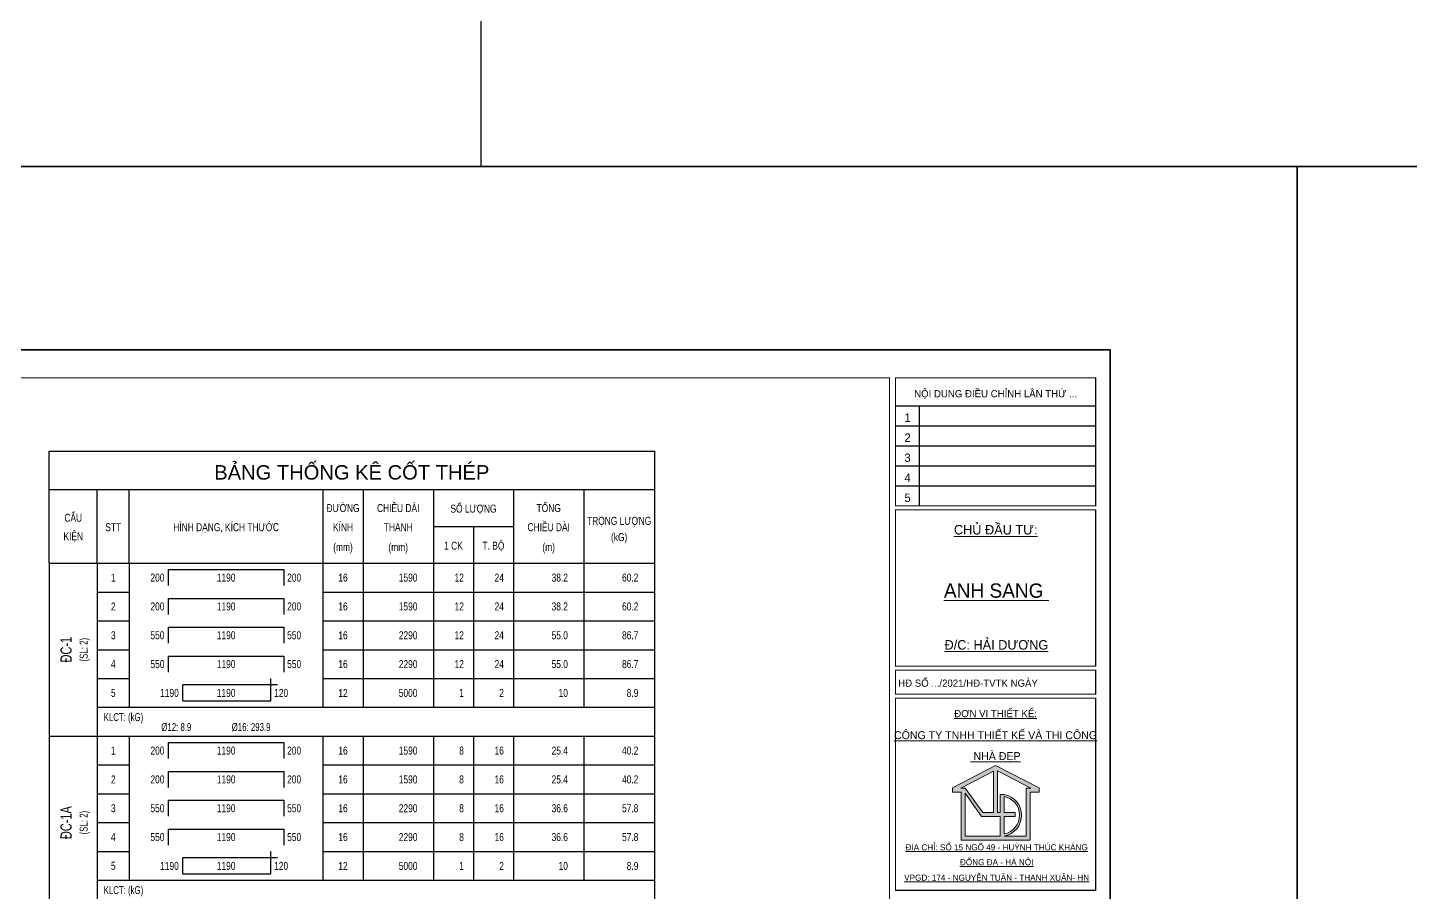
# Model space of a CAD drawing. Extents: x -2098986 to 943, y -1296280 to 73591.
# Drawn here: x -1554874 to -1520325, y -1069905 to -1048310 of the extents above; entities that cross this region are included whole.
import ezdxf
from ezdxf.enums import TextEntityAlignment as Align

# ---------------------------------------------------------------- set-up
doc = ezdxf.new("R2010")
doc.units = 0
doc.header["$LTSCALE"] = 150
doc.layers.get('Defpoints').update_dxf_attribs({"lineweight": 18})
for name, color, linetype, lineweight in [('05.Text', 253, 'Continuous', 18), ('09.Hatch', 250, 'Continuous', 5), ('11.Khung bo', 32, 'Continuous', 50), ('12.Khung', 36, 'Continuous', 25), ('KCVN-THAY', 7, 'Continuous', 25), ('LS-THAY', 7, 'Continuous', 20)]:
    doc.layers.add(name, color=color, linetype=linetype, lineweight=lineweight)
for name, color, linetype in [('STEEL', 4, 'Continuous'), ('TEXT_SLCK', 3, 'Continuous'), ('TEXT_TCK', 3, 'Continuous'), ('TEXT_THCT', 2, 'Continuous'), ('TEXT_TK', 2, 'Continuous'), ('THONGKE', 5, 'Continuous')]:
    doc.layers.add(name, color=color, linetype=linetype)
doc.layers.add('Tpl_Bound', color=1, linetype='Continuous', plot=False)
doc.styles.add('AVANT', font='')
doc.styles.add('BIGTEXT', font='arial.ttf', dxfattribs={"width": 0.7})
doc.styles.add('SMTEXT', font='arial.ttf', dxfattribs={"width": 0.7})
doc.styles.add('VnAvantH', font='')
doc.styles.get('AVANT').set_extended_font_data('.VnAvant')
doc.styles.get('VnAvantH').set_extended_font_data('.VnAvantH')

# ---------------------------------------------------------------- blocks, each defined once
blk = doc.blocks.new('*U4')
at = {"layer": 'KCVN-THAY', "color": 140}
blk.add_lwpolyline([(214871.76, 86966.68), (215381.8, 86966.68), (215381.8, 86579.68), (214871.76, 86579.68)], close=True, dxfattribs=at)
blk = doc.blocks.new('100')
at = {"layer": '09.Hatch'}
h = blk.add_hatch(color=3, dxfattribs=at)
h.paths.add_polyline_path([(1897639, -927180), (1897639, -927287), (1897855, -927287), (1897855, -928484), (1898824, -928484), (1899574, -928484), (1899574, -927287), (1899801, -927287), (1899801, -927179), (1898713, -926620)])
h.paths.add_polyline_path([(1898756, -926756), (1899596, -927187), (1899473, -927187), (1899473, -928384), (1898929, -928384, 0.834181), (1898929, -927344), (1898824, -927344), (1898824, -927797), (1898756, -927797)], flags=16)
h.paths.add_polyline_path([(1898656, -927796), (1898393, -927796), (1897956, -927186), (1897843, -927186), (1898656, -926763)], flags=16)
h.paths.add_polyline_path([(1898929, -928333), (1898929, -927898), (1899202, -927898), (1899202, -927797), (1898924, -927797), (1898924, -927395, -0.822042)], flags=16)
h.paths.add_polyline_path([(1898357, -927898), (1898824, -927898), (1898824, -928384), (1897956, -928384), (1897956, -927316)], flags=16)
at = {"layer": '05.Text'}
for p, q in [((1898713, -926620), (1897639, -927180)), ((1898656, -926763), (1897843, -927186)), ((1898656, -926763), (1897843, -927186)), ((1898656, -926763), (1897843, -927186)), ((1898656, -926763), (1898656, -927796)), ((1898656, -926763), (1898656, -927796)), ((1898656, -926763), (1898656, -927796)), ((1899801, -927179), (1898713, -926620)), ((1899801, -927179), (1898713, -926620)), ((1899801, -927179), (1898713, -926620)), ((1899596, -927187), (1898756, -926756)), ((1898756, -926756), (1898756, -927797)), ((1899596, -927187), (1898756, -926756)), ((1898756, -926756), (1898756, -927797)), ((1899596, -927187), (1898756, -926756)), ((1898756, -926756), (1898756, -927797)), ((1897639, -927180), (1897639, -927287)), ((1897843, -927186), (1897956, -927186)), ((1897956, -927186), (1897956, -927186)), ((1897956, -927186), (1898393, -927796)), ((1899473, -928384), (1899473, -927187)), ((1899473, -927187), (1899596, -927187)), ((1899473, -928384), (1899473, -927187)), ((1899473, -927187), (1899596, -927187)), ((1899473, -928384), (1899473, -927187)), ((1899473, -927187), (1899596, -927187)), ((1899801, -927287), (1899801, -927179)), ((1899801, -927287), (1899801, -927179)), ((1899801, -927287), (1899801, -927179)), ((1897639, -927287), (1897855, -927287)), ((1897855, -927287), (1897855, -928484)), ((1897956, -927316), (1897956, -928384)), ((1898357, -927898), (1897956, -927316)), ((1898824, -927797), (1898824, -927344)), ((1898824, -927797), (1898824, -927344)), ((1898824, -927344), (1898929, -927344)), ((1898924, -927395), (1898924, -927797)), ((1899574, -928484), (1899574, -927287)), ((1899574, -927287), (1899801, -927287)), ((1898824, -927898), (1898357, -927898)), ((1898393, -927796), (1898656, -927796)), ((1898756, -927797), (1898824, -927797)), ((1898824, -928384), (1898824, -927898)), ((1898924, -927797), (1899202, -927797)), ((1899202, -927898), (1898929, -927898)), ((1898929, -927898), (1898929, -928333)), ((1899202, -927797), (1899202, -927898)), ((1897855, -928484), (1898824, -928484)), ((1897956, -928384), (1898824, -928384)), ((1898824, -928484), (1899574, -928484)), ((1898929, -928384), (1899473, -928384))]:
    blk.add_line(p, q, dxfattribs=at)
for radius, start, end in [(478, 281.4298, 79.1164), (478, 281.4298, 79.1164), (478, 281.4298, 79.1164), (528, 280.3316, 79.6684)]:
    blk.add_arc((1898834, -927864), radius, start, end, dxfattribs=at)
at = {"layer": '11.Khung bo', "const_width": 26.7}
for points in [[(1860913, -945240), (1860913, -916940), (1896063, -916940), (1896063, -945240)], [(1860913, -945240), (1860913, -916940), (1896063, -916940), (1896063, -945240)], [(1860913, -945240), (1860913, -916940), (1896063, -916940), (1896063, -945240)], [(1896213, -920140), (1896213, -916940), (1901213, -916940), (1901213, -920140)], [(1896213, -920140), (1896213, -916940), (1901213, -916940), (1901213, -920140)], [(1896213, -920140), (1896213, -916940), (1901213, -916940), (1901213, -920140)], [(1896213, -924140), (1901213, -924140), (1901213, -920240), (1896213, -920240)], [(1896213, -924140), (1901213, -924140), (1901213, -920240), (1896213, -920240)], [(1896213, -924140), (1901213, -924140), (1901213, -920240), (1896213, -920240)], [(1896213, -924840), (1901213, -924840), (1901213, -924240), (1896213, -924240)], [(1896213, -924840), (1901213, -924840), (1901213, -924240), (1896213, -924240)], [(1896213, -924840), (1901213, -924840), (1901213, -924240), (1896213, -924240)], [(1896213, -929740), (1901213, -929740), (1901213, -924940), (1896213, -924940)], [(1896213, -929740), (1901213, -929740), (1901213, -924940), (1896213, -924940)], [(1896213, -929740), (1901213, -929740), (1901213, -924940), (1896213, -924940)]]:
    blk.add_lwpolyline(points, close=True, dxfattribs=at)
at = {"layer": '12.Khung'}
for p, q in [((1896213, -917640), (1901213, -917640)), ((1896213, -917640), (1901213, -917640)), ((1896213, -917640), (1901213, -917640)), ((1896813, -920140), (1896813, -917640)), ((1896813, -920140), (1896813, -917640)), ((1896813, -920140), (1896813, -917640)), ((1896213, -918140), (1901213, -918140)), ((1896213, -918140), (1901213, -918140)), ((1896213, -918140), (1901213, -918140)), ((1896213, -918640), (1901213, -918640)), ((1896213, -918640), (1901213, -918640)), ((1896213, -918640), (1901213, -918640)), ((1896213, -919140), (1901213, -919140)), ((1896213, -919140), (1901213, -919140)), ((1896213, -919140), (1901213, -919140)), ((1896213, -919640), (1901213, -919640)), ((1896213, -919640), (1901213, -919640)), ((1896213, -919640), (1901213, -919640))]:
    blk.add_line(p, q, dxfattribs=at)
blk.add_lwpolyline([(1901579, -945940), (1901579, -916240), (1859580, -916240), (1859580, -945940)], close=True, dxfattribs=at)
blk.add_lwpolyline([(1901579, -945940), (1901579, -916240), (1859580, -916240), (1859580, -945940)], close=True, dxfattribs=at)
blk.add_lwpolyline([(1901579, -945940), (1901579, -916240), (1859580, -916240), (1859580, -945940)], close=True, dxfattribs=at)
at = {"layer": '05.Text', "style": 'VnAvantH'}
for s, p in [('Néi dung ®iÒu chØnh lÇn thø ...', (1898713, -917329)), ('H§ sè .../2021/H§-TVTK ngµy ', (1898057, -924540))]:
    blk.add_text(s, height=180, dxfattribs=at).set_placement(p, align=Align.MIDDLE)
at = {"layer": '05.Text'}
for s, height, style, p in [('1', 210, 'AVANT', (1896513, -918040)), ('2', 210, 'AVANT', (1896513, -918540)), ('3', 210, 'AVANT', (1896513, -919040)), ('4', 210, 'AVANT', (1896513, -919540)), ('5', 210, 'AVANT', (1896513, -920040)), ('%%uChñ ®Çu t\xad:', 237.6, 'VnAvantH', (1898716, -920853)), ('%%Uanh sang ', 356.4, 'VnAvantH', (1898732, -922432)), ('%%U®/c: h¶i d\xad¬ng', 237.6, 'VnAvantH', (1898732, -923728)), ('%%U®¬n vÞ thiÕt kÕ:', 180, 'VnAvantH', (1898713, -925416)), ('%%Uc«ng ty tnhh thiÕt kÕ vµ thi c«ng', 198, 'VnAvantH', (1898711, -925964)), ('%%U nhµ ®Ñp', 198, 'VnAvantH', (1898711, -926487)), ('%%U®Þa chØ: sè 15 ngâ 49 - huúnh thóc kh¸ng', 152.46, 'VnAvantH', (1898739, -928742)), ('%%U®èng ®a - hµ néi', 152.46, 'VnAvantH', (1898739, -929113)), ('%%Uvpgd: 174 - nguyÔn tu©n - thanh xu©n- hn', 152.46, 'VnAvantH', (1898739, -929500))]:
    blk.add_text(s, height=height, dxfattribs=dict(at, style=style)).set_placement(p, align=Align.CENTER)
blk = doc.blocks.new('THONGKE_TITLE')
at = {"layer": 'TEXT_TK'}
for p, q in [((0, -35), (0, 0)), ((0, 0), (189, 0)), ((189, 0), (189, -35)), ((0, -12), (189, -12)), ((15, -35), (15, -12)), ((25, -35), (25, -12)), ((85.5, -12), (85.5, -35)), ((98, -12), (98, -35)), ((120, -12), (120, -35)), ((145, -12), (145, -35)), ((167, -12), (167, -35)), ((120, -23.56), (145, -23.56)), ((132.5, -23.56), (132.5, -35)), ((0, -35), (189, -35))]:
    blk.add_line(p, q, dxfattribs=at)
at = {"layer": 'TEXT_TK', "color": 4, "style": 'BIGTEXT'}
blk.add_text('BẢNG THỐNG KÊ CỐT THÉP', height=4.5, dxfattribs=at).set_placement((94.5, -6), align=Align.MIDDLE)
at = {"layer": 'TEXT_TK', "style": 'SMTEXT', "width": 0.75}
for s, p in [('ĐƯỜNG', (91.75, -19.04)), ('CHIỀU DÀI', (109, -19.04)), ('SỐ LƯỢNG', (132.5, -19.22)), ('TỔNG', (156, -19.04)), ('CẤU', (7.5, -22.06)), ('TRỌNG LƯỢNG', (178, -23.03)), ('KIỆN', (7.5, -27.84)), ('STT', (20, -25.01)), ('HÌNH DẠNG, KÍCH THƯỚC', (55.25, -25.01)), ('KÍNH', (91.75, -25.01)), ('THANH', (109, -25.01)), ('CHIỀU DÀI', (156, -25.01)), ('(kG)', (178, -28.08)), ('(mm)', (91.75, -31.24)), ('(mm)', (109, -31.24)), ('1 CK', (126.25, -30.79)), ('T. BỘ', (138.75, -30.79)), ('(m)', (156, -31.24))]:
    blk.add_text(s, height=2.5, dxfattribs=at).set_placement(p, align=Align.CENTER)
blk = doc.blocks.new('TK_9')
at = {"layer": 'STEEL'}
for p, q in [((22.25, 7), (58.25, 7)), ((22.25, 2), (22.25, 7)), ((58.25, 7), (58.25, 2))]:
    blk.add_line(p, q, dxfattribs=at)
at = {"layer": 'TEXT_TK', "style": 'SMTEXT', "width": 0.75}
for tag, p in [('SH', (5, 4.5)), ('L2', (40.25, 4.5)), ('DK', (76.75, 4.5))]:
    blk.add_attdef(tag, text='', height=2.5, dxfattribs=at).set_placement(p, align=Align.MIDDLE)
for tag, p in [('L1', (20.98, 4.5)), ('DAI', (100, 4.5)), ('SL1', (114.5, 4.5)), ('SLA', (127, 4.5)), ('DT', (147, 4.5)), ('TL', (169, 4.5))]:
    blk.add_attdef(tag, text='', height=2.5, dxfattribs=at).set_placement(p, align=Align.MIDDLE_RIGHT)
blk.add_attdef('L3', text='', height=2.5, dxfattribs=at).set_placement((59.31, 4.5), align=Align.MIDDLE_LEFT)
blk = doc.blocks.new('TK_14')
at = {"layer": 'STEEL'}
for p, q in [((54.25, 2), (54.25, 9)), ((56.25, 7), (26.75, 7)), ((26.75, 2), (26.75, 7)), ((26.75, 2), (54.25, 2))]:
    blk.add_line(p, q, dxfattribs=at)
at = {"layer": 'TEXT_TK', "style": 'SMTEXT', "width": 0.75}
for tag, p in [('SH', (5, 4.5)), ('L2', (40.25, 4.5)), ('DK', (76.75, 4.5))]:
    blk.add_attdef(tag, text='', height=2.5, dxfattribs=at).set_placement(p, align=Align.MIDDLE)
for tag, p in [('L1', (25.47, 4.5)), ('DAI', (100, 4.5)), ('SL1', (114.5, 4.5)), ('SLA', (127, 4.5)), ('DT', (147, 4.5)), ('TL', (169, 4.5))]:
    blk.add_attdef(tag, text='', height=2.5, dxfattribs=at).set_placement(p, align=Align.MIDDLE_RIGHT)
blk.add_attdef('M', text='', height=2.5, dxfattribs=at).set_placement((55.25, 4.5), align=Align.MIDDLE_LEFT)

msp = doc.modelspace()

# ---------------------------------------------------------------- linework, layer by layer
at = {"layer": 'LS-THAY', "color": 140}
for points in [[(-1855203.7, -1013074.3), (-1290965.3, -1013073.8), (-1290965.3, -1051773.8), (-1855203.7, -1051773.8)], [(-1855203.6, -1051773.5), (-1290965.2, -1051773), (-1290965, -1090473.8), (-1855203.4, -1090474.3)]]:
    msp.add_lwpolyline(points, close=True, dxfattribs=at)
at = {"layer": 'TEXT_TK'}
for p, q in [((-1554334, -1061685), (-1554334, -1080405)), ((-1553134, -1061685), (-1553134, -1080405)), ((-1552334, -1061685), (-1552334, -1065285)), ((-1547494, -1061685), (-1547494, -1065285)), ((-1546494, -1061685), (-1546494, -1065285)), ((-1544734, -1061685), (-1544734, -1065285)), ((-1543734, -1061685), (-1543734, -1065285)), ((-1542734, -1061685), (-1542734, -1065285)), ((-1540974, -1061685), (-1540974, -1065285)), ((-1539214, -1061685), (-1539214, -1080405)), ((-1554334, -1066005), (-1539214, -1066005)), ((-1552334, -1066005), (-1552334, -1069605)), ((-1547494, -1066005), (-1547494, -1069605)), ((-1546494, -1066005), (-1546494, -1069605)), ((-1544734, -1066005), (-1544734, -1069605)), ((-1543734, -1066005), (-1543734, -1069605)), ((-1542734, -1066005), (-1542734, -1069605)), ((-1540974, -1066005), (-1540974, -1069605))]:
    msp.add_line(p, q, dxfattribs=at)
at = {"layer": 'THONGKE'}
for p, q in [((-1553134, -1062405), (-1552334, -1062405)), ((-1547494, -1062405), (-1539214, -1062405)), ((-1553134, -1063125), (-1552334, -1063125)), ((-1547494, -1063125), (-1539214, -1063125)), ((-1553134, -1063845), (-1552334, -1063845)), ((-1547494, -1063845), (-1539214, -1063845)), ((-1553134, -1064565), (-1552334, -1064565)), ((-1547494, -1064565), (-1539214, -1064565)), ((-1553134, -1065285), (-1539214, -1065285)), ((-1553134, -1066725), (-1552334, -1066725)), ((-1547494, -1066725), (-1539214, -1066725)), ((-1553134, -1067445), (-1552334, -1067445)), ((-1547494, -1067445), (-1539214, -1067445)), ((-1553134, -1068165), (-1552334, -1068165)), ((-1547494, -1068165), (-1539214, -1068165)), ((-1553134, -1068885), (-1552334, -1068885)), ((-1547494, -1068885), (-1539214, -1068885)), ((-1553134, -1069605), (-1539214, -1069605))]:
    msp.add_line(p, q, dxfattribs=at)
at = {"layer": 'Tpl_Bound', "color": 1}
msp.add_lwpolyline([(-1569821.3, -1086055.5), (-1569821.3, -1056355.5), (-1527821.3, -1056355.5), (-1527821.3, -1086055.5)], close=True, dxfattribs=at)

# ---------------------------------------------------------------- block references
at = {"layer": '05.Text', "xscale": 1.000009185772931, "yscale": 1.000009185772931, "zscale": 1.000009185772931}
msp.add_blockref('100', (-3429418, -140107), dxfattribs=at)
at = {"layer": 'Defpoints', "xscale": 100, "yscale": 100, "zscale": 100}
for p in [(-23081733.7, -9709742.8), (-23061332, -9748442.8), (-23010327.7, -9748442.8)]:
    msp.add_blockref('*U4', p, dxfattribs=at)
at = {"layer": 'TEXT_TK', "xscale": 80, "yscale": 80, "zscale": 80}
msp.add_blockref('THONGKE_TITLE', (-1554334, -1058885), dxfattribs=at)
for name, p, values in [('TK_9', (-1553134, -1062405), {'SH': '1', 'L1': '200', 'L2': '1190', 'L3': '200', 'DK': '16', 'DAI': '1590', 'SL1': '12', 'SLA': '24', 'DT': '38.2', 'TL': '60.2'}), ('TK_9', (-1553134, -1063125), {'SH': '2', 'L1': '200', 'L2': '1190', 'L3': '200', 'DK': '16', 'DAI': '1590', 'SL1': '12', 'SLA': '24', 'DT': '38.2', 'TL': '60.2'}), ('TK_9', (-1553134, -1063845), {'SH': '3', 'L1': '550', 'L2': '1190', 'L3': '550', 'DK': '16', 'DAI': '2290', 'SL1': '12', 'SLA': '24', 'DT': '55.0', 'TL': '86.7'}), ('TK_9', (-1553134, -1064565), {'SH': '4', 'L1': '550', 'L2': '1190', 'L3': '550', 'DK': '16', 'DAI': '2290', 'SL1': '12', 'SLA': '24', 'DT': '55.0', 'TL': '86.7'}), ('TK_14', (-1553134, -1065285), {'SH': '5', 'L1': '1190', 'L2': '1190', 'M': '120', 'DK': '12', 'DAI': '5000', 'SL1': '1', 'SLA': '2', 'DT': '10', 'TL': '8.9'}), ('TK_9', (-1553134, -1066725), {'SH': '1', 'L1': '200', 'L2': '1190', 'L3': '200', 'DK': '16', 'DAI': '1590', 'SL1': '8', 'SLA': '16', 'DT': '25.4', 'TL': '40.2'}), ('TK_9', (-1553134, -1067445), {'SH': '2', 'L1': '200', 'L2': '1190', 'L3': '200', 'DK': '16', 'DAI': '1590', 'SL1': '8', 'SLA': '16', 'DT': '25.4', 'TL': '40.2'}), ('TK_9', (-1553134, -1068165), {'SH': '3', 'L1': '550', 'L2': '1190', 'L3': '550', 'DK': '16', 'DAI': '2290', 'SL1': '8', 'SLA': '16', 'DT': '36.6', 'TL': '57.8'}), ('TK_9', (-1553134, -1068885), {'SH': '4', 'L1': '550', 'L2': '1190', 'L3': '550', 'DK': '16', 'DAI': '2290', 'SL1': '8', 'SLA': '16', 'DT': '36.6', 'TL': '57.8'}), ('TK_14', (-1553134, -1069605), {'SH': '5', 'L1': '1190', 'L2': '1190', 'M': '120', 'DK': '12', 'DAI': '5000', 'SL1': '1', 'SLA': '2', 'DT': '10', 'TL': '8.9'})]:
    msp.add_blockref(name, p, dxfattribs=at).add_auto_attribs(values)

# ---------------------------------------------------------------- texts
at = {"layer": 'TEXT_SLCK', "style": 'SMTEXT', "width": 0.7}
for p in [(-1553374, -1063845), (-1553374, -1068165)]:
    msp.add_text('(SL: 2)', height=200, rotation=90, dxfattribs=at).set_placement(p, align=Align.CENTER)
at = {"layer": 'TEXT_TCK', "style": 'SMTEXT', "width": 0.7}
for s, p in [('ÐC-1', (-1553774, -1063845)), ('ÐC-1A', (-1553774, -1068165))]:
    msp.add_text(s, height=280, rotation=90, dxfattribs=at).set_placement(p, align=Align.CENTER)
at = {"layer": 'TEXT_THCT', "style": 'SMTEXT', "width": 0.7}
for s, p in [('KLCT: (kG)', (-1552974, -1065629)), ('%%c12: 8.9', (-1551534, -1065877)), ('%%c16: 293.9', (-1549774, -1065877)), ('KLCT: (kG)', (-1552974, -1069949))]:
    msp.add_text(s, height=200, dxfattribs=at).set_placement(p)

doc.saveas('drawing.dxf')
